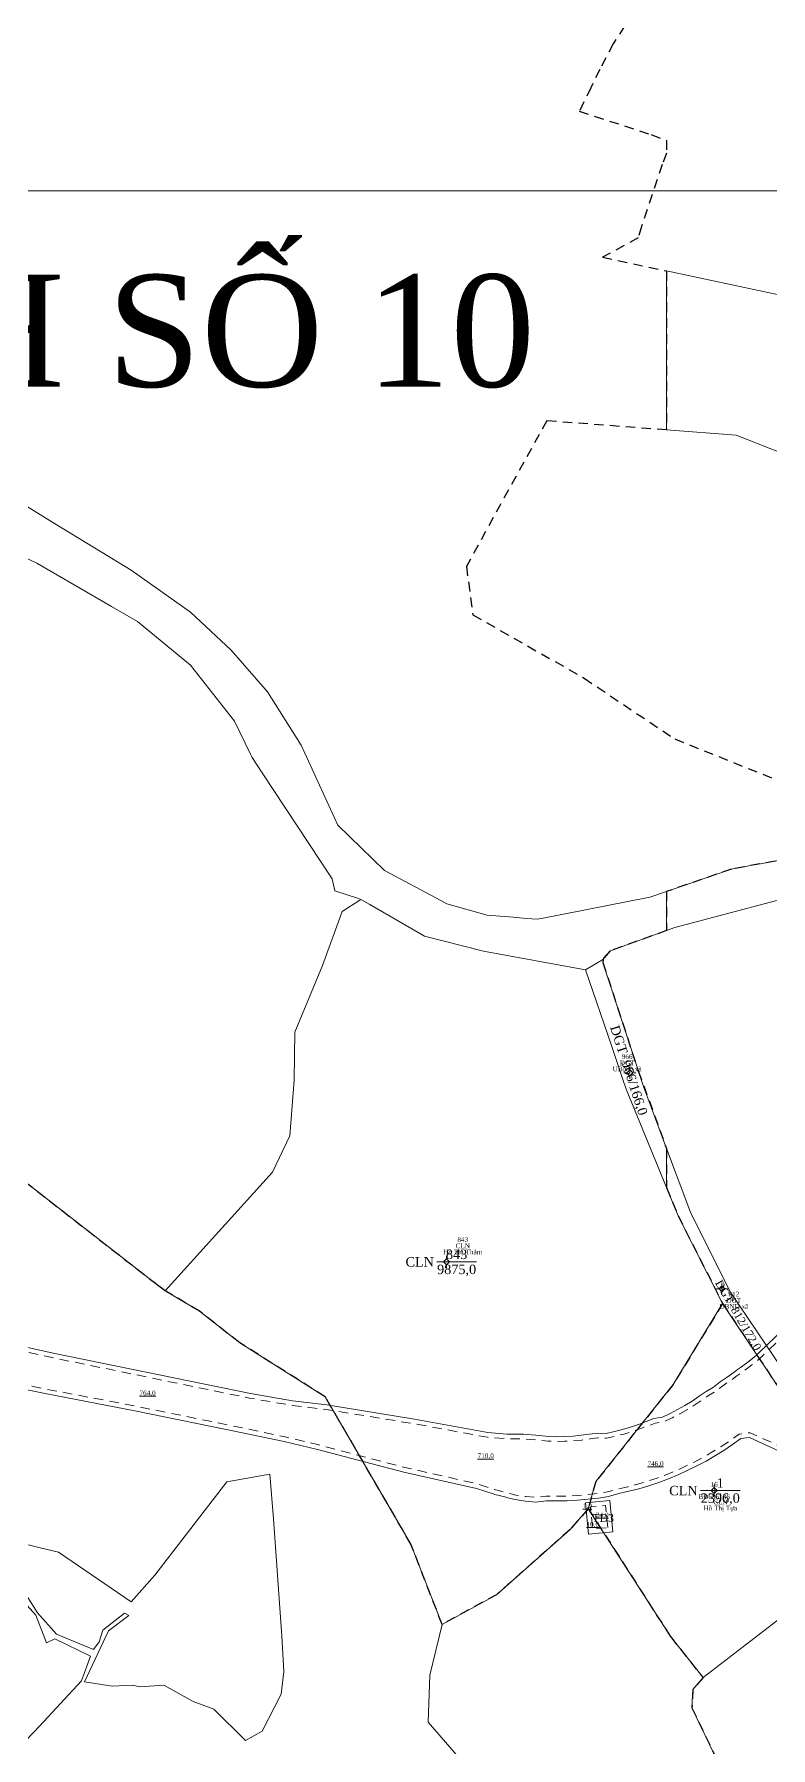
# Model space of a CAD drawing. Header units: metres. Extents: x 542180 to 550635, y 1840441 to 1846931.
# Drawn here: x 547865.7 to 548022.1, y 1840932.3 to 1841296.4 of the extents above; entities that cross this region are included whole.
import ezdxf
from ezdxf.enums import TextEntityAlignment as Align

# ---------------------------------------------------------------- set-up
doc = ezdxf.new("R2010")
doc.units = ezdxf.units.M
doc.header["$MEASUREMENT"] = 0
doc.linetypes.add('DGN Style 2', pattern=[3.355162, 2.013097, -1.342065])
for name, color, linetype, lineweight in [('Level 10', 7, 'Continuous', 0), ('Level 11', 7, 'Continuous', 0), ('Level 13', 7, 'Continuous', 0), ('Level 15', 7, 'Continuous', 0), ('Level 19', 7, 'Continuous', 0), ('Level 2', 7, 'Continuous', 0), ('Level 28', 7, 'Continuous', 0), ('Level 30', 7, 'Continuous', 0), ('Level 34', 7, 'Continuous', 0), ('Level 4', 7, 'Continuous', 0), ('Level 5', 7, 'Continuous', 0), ('Level 6', 7, 'Continuous', 0), ('Level 62', 7, 'Continuous', 0)]:
    doc.layers.add(name, color=color, linetype=linetype, lineweight=lineweight)
doc.styles.add('Style-Times New Roman', font='times.ttf')

# ---------------------------------------------------------------- blocks, each defined once
blk = doc.blocks.new('CENTRD')
at = {"layer": 'Level 11', "linetype": 'Continuous', "lineweight": 0}
h = blk.add_hatch(color=1, dxfattribs=at)
edge = h.paths.add_edge_path()
edge.add_arc((0, 0), 1.5, 0, 360)
at = {"layer": 'Level 11', "color": 1, "linetype": 'Continuous', "lineweight": 0}
for p, q in [((-6.25, 0), (-12.5, 0)), ((0, 6.25), (-6.25, 0)), ((-6.25, 0), (0, -6.25)), ((0, 12.5), (0, 6.25)), ((6.25, 0), (0, 6.25)), ((0, -6.25), (6.25, 0)), ((12.5, 0), (6.25, 0)), ((0, -6.25), (0, -12.5))]:
    blk.add_line(p, q, dxfattribs=at)
blk = doc.blocks.new('N_THUA_260')
at = {"layer": 'Level 13', "color": 1, "linetype": 'Continuous', "lineweight": 0}
blk.add_line((-2.042545, 0), (6.367455, 0), dxfattribs=at)
at = {"layer": 'Level 13', "color": 5, "linetype": 'Continuous', "lineweight": 0, "style": 'Style-Times New Roman'}
blk.add_text('843', height=2, dxfattribs=at).set_placement((2.162455, 1.6), align=Align.MIDDLE_CENTER)
at = {"layer": 'Level 2', "color": 3, "linetype": 'Continuous', "lineweight": 0, "style": 'Style-Times New Roman'}
blk.add_text('CLN', height=2, dxfattribs=at).set_placement((-2.642545, 0), align=Align.MIDDLE_RIGHT)
at = {"layer": 'Level 4', "color": 1, "linetype": 'Continuous', "lineweight": 0, "style": 'Style-Times New Roman'}
blk.add_text('9875,0', height=2, dxfattribs=at).set_placement((2.162455, -1.6), align=Align.MIDDLE_CENTER)
blk = doc.blocks.new('N_THUA_273')
at = {"layer": 'Level 13', "color": 5, "linetype": 'Continuous', "lineweight": 0, "style": 'Style-Times New Roman'}
blk.add_text('966', height=2, rotation=288.056204, dxfattribs=at).set_placement((0.55419, -1.699946), align=Align.MIDDLE_RIGHT)
at = {"layer": 'Level 13', "color": 1, "linetype": 'Continuous', "lineweight": 0, "style": 'Style-Times New Roman'}
blk.add_text('/', height=2, rotation=288.056204, dxfattribs=at).set_placement((0.674761, -2.069789), align=Align.MIDDLE_CENTER)
at = {"layer": 'Level 2', "color": 3, "linetype": 'Continuous', "lineweight": 0, "style": 'Style-Times New Roman'}
blk.add_text('DGT ', height=2, rotation=288.056204, dxfattribs=at).set_placement((-1.109099, 3.402095), align=Align.MIDDLE_RIGHT)
at = {"layer": 'Level 4', "color": 1, "linetype": 'Continuous', "lineweight": 0, "style": 'Style-Times New Roman'}
blk.add_text('166,0', height=2, rotation=288.056204, dxfattribs=at).set_placement((0.795331, -2.439632), align=Align.MIDDLE_LEFT)
blk = doc.blocks.new('N_THUA_318')
at = {"layer": 'Level 13', "color": 5, "linetype": 'Continuous', "lineweight": 0, "style": 'Style-Times New Roman'}
blk.add_text('812', height=1.7, rotation=300.412618, dxfattribs=at).set_placement((0.764904, -1.30309), align=Align.MIDDLE_RIGHT)
at = {"layer": 'Level 13', "color": 1, "linetype": 'Continuous', "lineweight": 0, "style": 'Style-Times New Roman'}
blk.add_text('/', height=1.7, rotation=300.412618, dxfattribs=at).set_placement((0.932464, -1.588545), align=Align.MIDDLE_CENTER)
at = {"layer": 'Level 2', "color": 3, "linetype": 'Continuous', "lineweight": 0, "style": 'Style-Times New Roman'}
blk.add_text('DGT ', height=1.7, rotation=300.412618, dxfattribs=at).set_placement((-1.535108, 2.615208), align=Align.MIDDLE_RIGHT)
at = {"layer": 'Level 4', "color": 1, "linetype": 'Continuous', "lineweight": 0, "style": 'Style-Times New Roman'}
blk.add_text('172,0', height=1.7, rotation=300.412618, dxfattribs=at).set_placement((1.100024, -1.874), align=Align.MIDDLE_LEFT)
blk = doc.blocks.new('N_THUA_332')
at = {"layer": 'Level 13', "color": 1, "linetype": 'Continuous', "lineweight": 0}
blk.add_line((-2.908028, 0), (5.501972, 0), dxfattribs=at)
at = {"layer": 'Level 13', "color": 5, "linetype": 'Continuous', "lineweight": 0, "style": 'Style-Times New Roman'}
blk.add_text('1', height=2, dxfattribs=at).set_placement((1.296972, 1.6), align=Align.MIDDLE_CENTER)
at = {"layer": 'Level 2', "color": 3, "linetype": 'Continuous', "lineweight": 0, "style": 'Style-Times New Roman'}
blk.add_text('CLN', height=2, dxfattribs=at).set_placement((-3.508028, 0), align=Align.MIDDLE_RIGHT)
at = {"layer": 'Level 4', "color": 1, "linetype": 'Continuous', "lineweight": 0, "style": 'Style-Times New Roman'}
blk.add_text('2396,0', height=2, dxfattribs=at).set_placement((1.296972, -1.6), align=Align.MIDDLE_CENTER)

msp = doc.modelspace()

# ---------------------------------------------------------------- linework, layer by layer
at = {"layer": 'Level 10', "color": 7, "lineweight": 0}
msp.add_line((548000, 1841051.32), (548000, 1841059.6), dxfattribs=at)
at = {"layer": 'Level 10', "color": 7, "lineweight": 0, "flags": 128}
for points in [[(548104.88, 1841178.87), (548063.47, 1841191.99), (548014.76, 1841211.17), (548000, 1841212.3), (548000, 1841233.45), (548000, 1841246.09), (548000, 1841246.1), (548031.15, 1841239.49), (548037.31, 1841235.52), (548086.36, 1841213.27), (548097.19, 1841217.87), (548101.36, 1841240.82), (548098.96, 1841254.89), (548099.93, 1841284.51), (548101.08, 1841300.16), (548118.0374, 1841310.719), (548125.33, 1841315.26)], [(547860.67, 1841198.2), (547870.33, 1841192.2), (547886.23, 1841182.55), (547898.86, 1841173.59), (547907.46, 1841165.54), (547915.24, 1841156.69), (547922.39, 1841145.36), (547930.18, 1841128.36), (547940.08, 1841118.68), (547952.0064, 1841112.3108), (547953.3, 1841111.62), (547961.91, 1841109.18), (547967.3753, 1841108.7525), (547970.2136, 1841108.5304), (547972.52, 1841108.35), (547973.7759, 1841108.5952), (547996.44, 1841113.02), (548000, 1841114.24)], [(547852.41, 1841190.54), (547866.22, 1841183.98), (547882.0972, 1841174.8098), (547887.62, 1841171.62), (547898.88, 1841162.35), (547908.21, 1841150.46), (547911.567, 1841143.4482), (547911.93, 1841142.69), (547914.079, 1841139.4336), (547928.93, 1841116.93), (547928.9311, 1841116.9251), (547929.5, 1841114.4), (547934.3257, 1841112.7972), (547935.04, 1841112.56)], [(548000, 1841114.24), (548002.0295, 1841114.9391), (548012.722, 1841118.6221), (548013.79, 1841118.99), (548018.5989, 1841119.8805), (548019.1501, 1841119.9826), (548029.72, 1841121.94), (548041.17, 1841121.56), (548056.02, 1841115.91), (548082.35, 1841106.81), (548094.69, 1841110.79)], [(548000, 1841105.95), (548000, 1841107.12), (548000, 1841113.72), (548000, 1841114.24)], [(547893.45, 1841029.41), (547916.29, 1841054.57), (547919.94, 1841062.33), (547920.87, 1841074.18), (547920.99, 1841084.35), (547926.86, 1841098.54), (547931.08, 1841110.02), (547934.8201, 1841112.419), (547935.04, 1841112.56)], [(547935.04, 1841112.56), (547936.9208, 1841111.4739), (547948.53, 1841104.77), (547961.11, 1841101.53), (547982.78, 1841097.57)], [(548000, 1841105.95), (548001.73, 1841106.58), (548023.12, 1841112.26), (548037.5, 1841112.51), (548047.09, 1841110.19), (548090.09, 1841092.77)], [(547986.62, 1841100.06), (547988.03, 1841101.66), (548000, 1841105.95)], [(547982.78, 1841097.57), (547986.5885, 1841099.8691), (547986.62, 1841100.06)], [(547986.62, 1841100.06), (547986.59, 1841099.87), (547986.47, 1841099.15), (547995.07, 1841072.77), (548000, 1841059.6)], [(547982.78, 1841097.57), (547988.33, 1841081.31), (547990.72, 1841074.31), (547991.42, 1841072.26), (548000, 1841051.32)], [(547840.51, 1841048.08), (547844.53, 1841052.12), (547851.38, 1841062.07), (547856.91, 1841057.78), (547891.67, 1841030.7), (547893.45, 1841029.41)], [(548000, 1841059.6), (548005.13, 1841045.9), (548013.61, 1841028.97), (548024.58, 1841012.84)], [(548000, 1841051.32), (548002.46, 1841045.32), (548011.9, 1841026.69)], [(547893.45, 1841029.41), (547900.77, 1841025.05), (547909.3, 1841018.35), (547927.48, 1841006.87), (547945.69, 1840975.54), (547952.29, 1840958.52)], [(547983.36, 1840983.07), (547984.93, 1840988.87), (548001.37, 1841009.45), (548011.9, 1841026.69)], [(548011.9, 1841026.69), (548027.72, 1841002.94), (548029.2, 1841000), (548029.21, 1841000)], [(547863.95, 1840964.82), (547866.34, 1840960.98), (547870.37, 1840956.41), (547878.27, 1840953.19), (547879.41, 1840954.79), (547880.24, 1840957.26), (547884.82, 1840960.89), (547885.72, 1840960.43), (547881.39, 1840957.14), (547876.36, 1840946.33), (547882.18, 1840945.39), (547886.45, 1840945.56), (547888.17, 1840945.26), (547893.21, 1840945.6), (547899.42, 1840942.11), (547903.81, 1840940.49), (547910.5, 1840933.84), (547914.05, 1840935.81), (547918.1, 1840943.68), (547918.67, 1840948.49), (547918.25, 1840956.03), (547916.5, 1840980.93), (547915.69, 1840990.41), (547906.55, 1840988.8), (547891.28, 1840969), (547886.21, 1840963.28), (547870.78, 1840973.85), (547866.89, 1840974.78), (547861.9, 1840976.05)], [(547952.29, 1840958.52), (547963.83, 1840964.81), (547979.49, 1840978.69), (547983.36, 1840983.07)], [(547983.36, 1840983.07), (548000.88, 1840955.84), (548007.74, 1840947.2)], [(548007.74, 1840947.2), (548026.2, 1840961.4), (548038.15, 1840974.83)], [(547863.85, 1840933.81), (547866.73, 1840936.87), (547875.7, 1840946.55), (547877.61, 1840951.76), (547870.03, 1840955.46), (547868.24, 1840954.59), (547865.96, 1840960.49), (547862.87, 1840963.92)], [(547952.29, 1840958.52), (547949.69, 1840947.73), (547949.35, 1840937.71), (547956.71, 1840929.21), (547961.19, 1840908.34), (547967.56, 1840907.74), (547972, 1840896.87), (547974.49, 1840873.59), (547980.04, 1840874.3)], [(548022.35, 1840867.73), (548022.2, 1840877.29), (548030.6, 1840893.18), (548033.62, 1840899.52), (548028.69, 1840913.58), (548019.76, 1840919.07), (548010.96, 1840929.19), (548005.38, 1840940.77), (548005.57, 1840944.68), (548007.74, 1840947.2)]]:
    msp.add_lwpolyline(points, dxfattribs=at)
at = {"layer": 'Level 30', "color": 5, "linetype": 'Continuous', "lineweight": 0, "flags": 128}
for points in [[(547847.4792, 1841021.0323), (547870.0523, 1841016.0985), (547911.5927, 1841007.5756), (547920.4873, 1841006.0399), (547927.7974, 1841005.1708), (547946.4525, 1841002.1359), (547962.0406, 1840999.263), (547966.0239, 1840998.9615), (547967.8142, 1840998.9129), (547969.5935, 1840998.9042), (547973.0972, 1840998.652), (547974.8455, 1840998.4193), (547976.6052, 1840998.3974), (547978.3646, 1840998.4341), (547980.1218, 1840998.5294), (547981.8748, 1840998.6833), (547983.6217, 1840998.8955), (547985.3606, 1840999.1658), (547987.1733, 1840999.0891), (547988.9038, 1840999.4776), (547990.6204, 1840999.9236), (547992.3211, 1841000.4266), (547994.0041, 1841000.986), (547995.6676, 1841001.6011), (547997.3096, 1841002.2714), (547999.1526, 1841002.5166), (548000.7622, 1841003.3025), (548002.3447, 1841004.1416), (548003.8983, 1841005.0329), (548005.4214, 1841005.9756), (548006.9122, 1841006.9685), (548008.3691, 1841008.0105), (548009.9533, 1841008.8953), (548011.3443, 1841010.0376), (548012.8646, 1841011.0406), (548014.3567, 1841012.0994), (548015.0915, 1841012.6495), (548015.8856, 1841013.2699), (548017.5135, 1841014.4714), (548019.1018, 1841015.7123), (548019.6708, 1841016.2837), (548033.6529, 1841029.7613)], [(547845.6587, 1841012.1085), (547868.2913, 1841007.4664), (547887.002, 1841003.9023), (547909.893, 1840999.2439), (547918.7231, 1840997.3921), (547925.8596, 1840995.6715), (547944.1562, 1840990.88), (547959.6204, 1840987.3996), (547963.1274, 1840986.2156), (547963.4739, 1840986.1042), (547965.6297, 1840985.5849), (547966.1704, 1840985.4349), (547967.79, 1840985.015), (547969.9923, 1840984.6817), (547972.2124, 1840984.5057), (547974.4476, 1840984.7615), (547976.6627, 1840984.7339), (547978.8774, 1840984.7802), (547981.0894, 1840984.9002), (547983.2961, 1840985.0939), (547985.4951, 1840985.361), (547987.684, 1840985.7012), (547989.8205, 1840986.3065), (547991.9755, 1840986.7904), (547994.1132, 1840987.3458), (547995.5308, 1840987.7565), (547996.2312, 1840987.9721), (547998.3271, 1840988.6688), (548000.3987, 1840989.4348), (548002.4436, 1840990.2695), (548006.4229, 1840992.1827), (548008.3728, 1840993.2166), (548010.0117, 1840994.1516), (548012.164, 1840995.4765), (548014.0009, 1840996.6999), (548015.7961, 1840997.9839), (548017.6003, 1840998.2127), (548024.7201, 1840994.9571)], [(547988.5785, 1840978.1783), (547987.9421, 1840984.848), (547982.7656, 1840984.3541), (547983.402, 1840977.6844), (547988.5785, 1840978.1783)]]:
    msp.add_lwpolyline(points, dxfattribs=at)
at = {"layer": 'Level 34', "color": 2, "linetype": 'DGN Style 2', "lineweight": 30}
for p, q in [((547991.04, 1841298.08), (547988.68, 1841294.35)), ((547988.68, 1841294.35), (547985.78, 1841288.93)), ((547985.78, 1841288.93), (547983.91, 1841285.01)), ((547983.91, 1841285.01), (547981.45, 1841280.02)), ((547981.45, 1841280.02), (547996.75, 1841275.06)), ((547996.75, 1841275.06), (548000, 1841273.81)), ((548000, 1841273.81), (548000, 1841271.1)), ((548000, 1841271.1), (547999.08, 1841268.69)), ((547999.08, 1841268.69), (547994.7, 1841255.54)), ((547994.7, 1841255.54), (547993.94, 1841253.1)), ((547993.94, 1841253.1), (547986.37, 1841248.99)), ((547986.37, 1841248.99), (548000, 1841246.09)), ((548000, 1841246.09), (548000, 1841212.3)), ((547974.53, 1841214.25), (547957.45, 1841183.33)), ((548000, 1841212.3), (547974.53, 1841214.25)), ((547957.45, 1841183.33), (547958.82, 1841173.05)), ((547958.82, 1841173.05), (547982.47, 1841159.57)), ((547982.47, 1841159.57), (548001.73, 1841146.65)), ((548001.73, 1841146.65), (548027.27, 1841136.4)), ((548029.72, 1841121.94), (548013.79, 1841118.99)), ((548013.79, 1841118.99), (548000, 1841114.24)), ((548000, 1841114.24), (548000, 1841105.95)), ((548000, 1841105.95), (547988.03, 1841101.66)), ((547986.62, 1841100.06), (547986.47, 1841099.15)), ((547986.47, 1841099.15), (547993.98, 1841076.11)), ((547988.03, 1841101.66), (547986.62, 1841100.06)), ((547993.98, 1841076.11), (548000, 1841059.6)), ((548000, 1841059.6), (548000, 1841051.32)), ((547891.67, 1841030.7), (547856.91, 1841057.78)), ((548000, 1841051.32), (548002.46, 1841045.32)), ((548002.46, 1841045.32), (548011.9, 1841026.69)), ((547893.45, 1841029.41), (547891.67, 1841030.7)), ((547900.77, 1841025.05), (547893.45, 1841029.41)), ((548011.9, 1841026.69), (548001.37, 1841009.45)), ((548011.9, 1841026.69), (548027.72, 1841002.94)), ((547909.3, 1841018.35), (547900.77, 1841025.05)), ((547927.48, 1841006.87), (547909.3, 1841018.35)), ((548001.37, 1841009.45), (547984.93, 1840988.87)), ((547945.69, 1840975.54), (547927.48, 1841006.87)), ((547984.93, 1840988.87), (547983.36, 1840983.07)), ((547983.36, 1840983.07), (547979.49, 1840978.69)), ((547983.36, 1840983.07), (548000.88, 1840955.84)), ((547979.49, 1840978.69), (547963.83, 1840964.81)), ((547952.29, 1840958.52), (547945.69, 1840975.54)), ((547963.83, 1840964.81), (547952.29, 1840958.52)), ((548000.88, 1840955.84), (548007.74, 1840947.2)), ((548007.74, 1840947.2), (548005.57, 1840944.68)), ((548005.57, 1840944.68), (548005.38, 1840940.77)), ((548005.38, 1840940.77), (548010.96, 1840929.19))]:
    msp.add_line(p, q, dxfattribs=at)
at = {"layer": 'Level 6', "color": 2, "linetype": 'DGN Style 2', "lineweight": 0, "flags": 128}
for points in [[(548136.430672, 1841127.043714), (548135.044509, 1841126.020276), (548129.758196, 1841123.373342), (548128.0869, 1841122.349705), (548126.363238, 1841121.29066), (548124.602678, 1841120.167877), (548122.963195, 1841119.010723), (548121.489098, 1841117.515577), (548119.454002, 1841115.855244), (548118.51612, 1841114.61756), (548117.412801, 1841113.653616), (548116.869786, 1841113.169547), (548115.448985, 1841111.868007), (548114.436391, 1841109.952133), (548113.233354, 1841108.625682), (548111.597282, 1841106.783248), (548104.513139, 1841100.502749), (548089.632314, 1841086.322827), (548077.984833, 1841073.56735), (548065.708936, 1841060.557819), (548047.118313, 1841042.153353), (548034.358259, 1841029.052274), (548020.372169, 1841015.570828), (548019.766488, 1841014.962593), (548018.118361, 1841013.674951), (548016.490457, 1841012.473448), (548015.699041, 1841011.855145), (548014.9458, 1841011.29124), (548013.429461, 1841010.21524), (548011.93858, 1841009.231648), (548010.518904, 1841008.065799), (548008.905444, 1841007.164657), (548007.480391, 1841006.145435), (548005.961856, 1841005.134063), (548004.410397, 1841004.17381), (548002.827874, 1841003.265917), (548001.215931, 1841002.411205), (547999.44544, 1841001.546749), (547997.568712, 1841001.297062), (547996.030079, 1841000.668959), (547994.335306, 1841000.042295), (547992.620699, 1840999.472389), (547990.888016, 1840998.95993), (547989.139124, 1840998.50554), (547987.263235, 1840998.0844), (547985.416803, 1840998.162527), (547983.75883, 1840997.904807), (547981.97885, 1840997.688588), (547980.192625, 1840997.531772), (547978.402115, 1840997.434665), (547976.609406, 1840997.39727), (547974.773049, 1840997.420124), (547972.995241, 1840997.656752), (547969.555115, 1840997.904376), (547967.798185, 1840997.912966), (547965.972564, 1840997.962525), (547961.911872, 1840998.269883), (547946.28157, 1841001.150561), (547927.658019, 1841004.180328), (547920.343102, 1841005.050001), (547911.407093, 1841006.592851), (547869.845035, 1841015.120194), (547847.288916, 1841020.050283), (547828.334078, 1841023.257339), (547814.320891, 1841026.915891), (547810.428512, 1841027.7099), (547808.457708, 1841028.110305), (547804.478664, 1841028.880665), (547800.337121, 1841029.625399), (547798.447294, 1841030.600691), (547796.597436, 1841030.901638), (547794.59305, 1841031.213936), (547791.220618, 1841031.708661), (547788.566113, 1841032.070911), (547782.454858, 1841032.81552), (547780.467654, 1841033.280652), (547776.484523, 1841033.671935), (547771.158854, 1841034.112151), (547768.368525, 1841034.305447), (547766.344614, 1841034.484302), (547764.332626, 1841034.594125), (547758.239156, 1841034.845638), (547752.114198, 1841034.975771), (547750.086269, 1841035.10404), (547748.084711, 1841035.106592), (547741.97952, 1841035.032736), (547741.605101, 1841035.024294), (547739.956009, 1841034.981305), (547733.857676, 1841034.744774), (547729.726944, 1841034.515627), (547727.681866, 1841034.676041), (547723.69449, 1841034.374745), (547719.639825, 1841034.01398), (547717.619891, 1841033.813796), (547709.615291, 1841032.918511), (547699.196511, 1841031.464869), (547682.231883, 1841028.348213)], [(547832.26574, 1841015.691311), (547845.853208, 1841013.089423), (547868.485332, 1841008.447421), (547887.195276, 1841004.883464), (547910.095335, 1841000.223221), (547918.942965, 1840998.367745), (547926.103483, 1840996.641354), (547944.392724, 1840991.851781), (547959.890855, 1840988.363745), (547963.440389, 1840987.165385), (547963.744406, 1840987.067643), (547965.880528, 1840986.553083), (547966.429562, 1840986.400771), (547967.990838, 1840985.995992), (547970.106777, 1840985.675762), (547972.194902, 1840985.510225), (547974.396777, 1840985.762211), (547976.658478, 1840985.73403), (547978.839854, 1840985.779634), (547981.018574, 1840985.897828), (547983.192061, 1840986.088613), (547985.357985, 1840986.351695), (547987.470126, 1840986.679965), (547989.574474, 1840987.276156), (547991.740157, 1840987.762455), (547993.848281, 1840988.310171), (547995.244544, 1840988.714689), (547995.926342, 1840988.924563), (547997.995882, 1840989.612501), (548000.036235, 1840990.366947), (548002.037615, 1840991.183883), (548005.971844, 1840993.075413), (548007.890691, 1840994.092848), (548009.501684, 1840995.011927), (548011.624559, 1840996.318713), (548013.432704, 1840997.522962), (548015.419757, 1840998.944183), (548017.757088, 1840999.240592), (548025.525428, 1840995.688441), (548029.627522, 1840983.815261), (548037.104598, 1840962.025448), (548041.811208, 1840948.958976), (548045.077428, 1840938.098916), (548049.38031, 1840925.909681), (548052.343821, 1840917.192349), (548058.0923, 1840900.904442), (548062.743968, 1840887.172854), (548069.844871, 1840868.487346), (548074.183105, 1840856.117273), (548080.194289, 1840839.738974)]]:
    msp.add_lwpolyline(points, dxfattribs=at)
msp.add_lwpolyline([(547987.488036, 1840979.078798), (547987.041606, 1840983.757541), (547983.856064, 1840983.453602), (547984.302494, 1840978.774859), (547987.488036, 1840979.078798)], close=True, dxfattribs=at)
at = {"layer": 'Level 62', "color": 7, "linetype": 'Continuous', "lineweight": 0, "flags": 128}
msp.add_lwpolyline([(548078.7822, 1841263.1113), (547556.4625, 1841263.1113), (547556.4625, 1840685.6113), (548386.4625, 1840685.6113), (548386.4625, 1841127.8482)], dxfattribs=at)

# ---------------------------------------------------------------- block references
at = {"layer": 'Level 11', "color": 1, "linetype": 'Continuous', "lineweight": 0, "xscale": 0.1, "yscale": 0.1, "zscale": 0.1}
for p in [(547992.18, 1841075.69), (547953.22, 1841035.54), (548011.76, 1841029.8), (548010.1, 1840986.94)]:
    msp.add_blockref('CENTRD', p, dxfattribs=at)
at = {"layer": 'Level 2', "color": 3, "linetype": 'Continuous', "lineweight": 0}
for name, p in [('N_THUA_273', (547992.18, 1841075.69)), ('N_THUA_260', (547953.22, 1841035.54)), ('N_THUA_318', (548015.500801, 1841023.777781)), ('N_THUA_332', (548010.1, 1840986.94))]:
    msp.add_blockref(name, p, dxfattribs=at)

# ---------------------------------------------------------------- texts
at = {"layer": 'Level 15', "color": 1, "linetype": 'Continuous', "lineweight": 0, "char_height": 1, "attachment_point": 5, "line_spacing_factor": 0.790495, "style": 'Style-Times New Roman'}
for s, insert in [('966\\PDGT\\PUBND xã', (547991.62742, 1841077.827168)), ('843\\PCLN\\PHồ Thị Thắm', (547956.69428, 1841038.823771)), ('812\\PDGT\\PUBND xã', (548014.286411, 1841027.376831)), ('1\\PCLN\\PHồ Thị Tựa', (548011.436687, 1840984.407342))]:
    msp.add_mtext(s, dxfattribs=dict(at, insert=insert))
at = {"layer": 'Level 19', "color": 250, "linetype": 'Continuous', "lineweight": 0, "style": 'Style-Times New Roman'}
msp.add_text('MÃNH SỐ 10', height=23.82322, dxfattribs=at).set_placement((547867.084576, 1841221.481265), align=Align.CENTER)
at = {"layer": 'Level 19', "color": 2, "linetype": 'Continuous', "lineweight": 0, "insert": (548010.1, 1840986.94), "char_height": 1, "attachment_point": 5, "line_spacing_factor": 0.790495, "style": 'Style-Times New Roman'}
msp.add_mtext('16\\P1\\PBĐ636136', dxfattribs=at)
at = {"layer": 'Level 28', "color": 1, "lineweight": 0, "style": 'Style-Times New Roman'}
msp.add_text('TD3', height=1.66688, dxfattribs=at).set_placement((547984.208581, 1840980.287763))
at = {"layer": 'Level 5', "color": 5, "linetype": 'Continuous', "lineweight": 0, "style": 'Style-Times New Roman'}
for s, p in [('%%u764,0%%U', (547889.729985, 1841007.682336)), ('%%u710,0%%U', (547961.571468, 1840994.344673)), ('%%u746,0%%U', (547997.653568, 1840992.669864)), ('%%u1,0%%U', (547983.181917, 1840983.714441)), ('%%u24,0%%U', (547986.340017, 1840981.776285)), ('%%u10,0%%U', (547984.318432, 1840979.762145))]:
    msp.add_text(s, height=1, dxfattribs=at).set_placement(p, align=Align.MIDDLE_CENTER)

doc.saveas('drawing.dxf')
